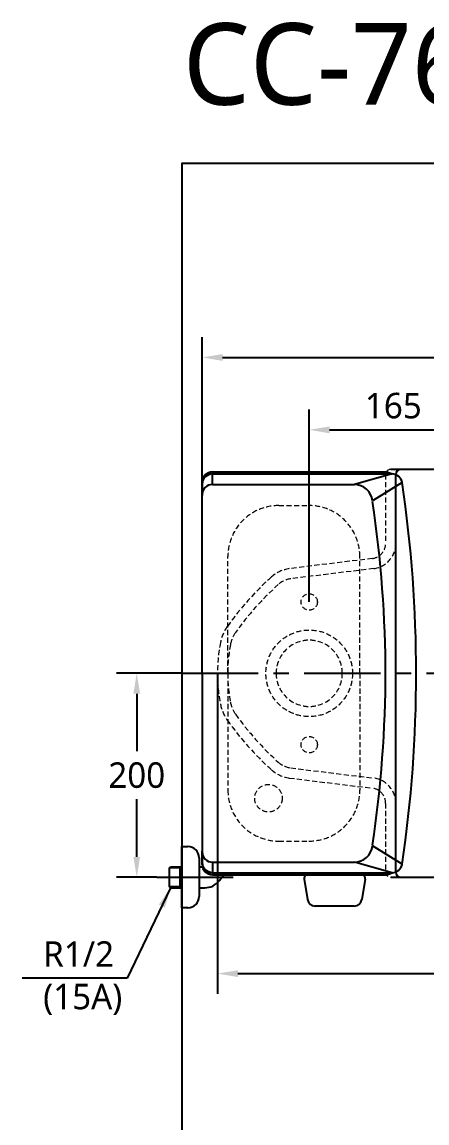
# Model space of a CAD drawing. Extents: x 9010 to 11716, y -52 to 2196.
# Drawn here: x 9042 to 9439, y 1117 to 2196 of the extents above; entities that cross this region are included whole.
import ezdxf

# ---------------------------------------------------------------- set-up
doc = ezdxf.new("R2010")
doc.units = 0
doc.header["$LTSCALE"] = 20
doc.header["$MEASUREMENT"] = 0
doc.linetypes.add('CENTER', pattern=[2, 1.25, -0.25, 0.25, -0.25])
doc.linetypes.add('HIDDEN', pattern=[0.375, 0.25, -0.125])
doc.layers.get('0').update_dxf_attribs({"linetype": 'CONTINUOUS'})
doc.layers.get('DEFPOINTS').update_dxf_attribs({"linetype": 'CONTINUOUS'})
for name, color, linetype in [('1', 1, 'CONTINUOUS'), ('2', 2, 'CONTINUOUS'), ('3', 3, 'CONTINUOUS'), ('4', 4, 'CONTINUOUS'), ('6', 6, 'CONTINUOUS'), ('CENTER', 2, 'CENTER'), ('FAUCET', 4, 'CONTINUOUS')]:
    doc.layers.add(name, color=color, linetype=linetype)
doc.styles.add('GHS', font='romans', dxfattribs={"bigfont": 'ghs'})
doc.styles.add('ROMANS', font='NanumGothic.ttf')
doc.styles.get("Standard").update_dxf_attribs({"font": 'NanumGothic.ttf'})
doc.dimstyles.get("Standard").update_dxf_attribs({"dimtxt": 0.18, "dimasz": 0.18, "dimexe": 0.18, "dimexo": 0.0625, "dimgap": 0.09, "dimtad": 0, "dimtih": 1, "dimtoh": 1, "dimdec": 4, "dimzin": 0, "dimdsep": 46, "dimtxsty": 'Standard', "dimcen": 0.09, "dimadec": 0, "dimazin": 0, "dimtfac": 1, "dimtdec": 4, "dimtofl": 0, "dimtmove": 0, "dimatfit": 3, "dimfxl": 0, "dimtolj": 1, "dimtzin": 0, "dimarcsym": 0})

# ---------------------------------------------------------------- blocks, each defined once
blk = doc.blocks.new('*D40')
at = {"layer": '3', "color": 3, "lineweight": -2}
for p, q in [((9218.6, 1745.2), (9218.6, 1887.5)), ((9958.6, 1557.7), (9958.6, 1887.5)), ((9238.6, 1867.5), (9938.6, 1867.5))]:
    blk.add_line(p, q, dxfattribs=at)
at = {"layer": '3', "color": 3}
for points in [[(9238.6, 1870.8), (9238.6, 1864.1), (9218.6, 1867.5)], [(9938.6, 1870.8), (9938.6, 1864.1), (9958.6, 1867.5)]]:
    blk.add_solid(points, dxfattribs=at)
at = {"layer": 'DEFPOINTS', "color": 0}
for p in [(9958.6, 1867.5), (9218.6, 1745.2), (9958.6, 1557.7)]:
    blk.add_point(p, dxfattribs=at)
at = {"layer": '3', "color": 2, "insert": (9588.6, 1891), "char_height": 25, "attachment_point": 5}
blk.add_mtext('\\A1;740', dxfattribs=at)
blk = doc.blocks.new('*D41')
at = {"layer": '3', "color": 3, "lineweight": -2}
for p, q in [((9323.6, 1627.7), (9323.6, 1816.5)), ((9488.6, 1627.7), (9488.6, 1816.5)), ((9343.6, 1796.5), (9468.6, 1796.5))]:
    blk.add_line(p, q, dxfattribs=at)
at = {"layer": '3', "color": 3}
for points in [[(9343.6, 1799.8), (9343.6, 1793.1), (9323.6, 1796.5)], [(9468.6, 1799.8), (9468.6, 1793.1), (9488.6, 1796.5)]]:
    blk.add_solid(points, dxfattribs=at)
at = {"layer": 'DEFPOINTS', "color": 0}
for p in [(9488.6, 1796.5), (9323.6, 1627.7), (9488.6, 1627.7)]:
    blk.add_point(p, dxfattribs=at)
at = {"layer": '3', "color": 2, "insert": (9406.1, 1820.1), "char_height": 25, "attachment_point": 5}
blk.add_mtext('\\A1;165', dxfattribs=at)
blk = doc.blocks.new('*D43')
at = {"layer": '3', "color": 3, "lineweight": -2}
for p, q in [((9233.6, 1557.7), (9233.6, 1243.2)), ((9958.6, 1557.7), (9958.6, 1243.2)), ((9253.6, 1263.2), (9938.6, 1263.2))]:
    blk.add_line(p, q, dxfattribs=at)
at = {"layer": '3', "color": 3}
for points in [[(9253.6, 1266.5), (9253.6, 1259.8), (9233.6, 1263.2)], [(9938.6, 1266.5), (9938.6, 1259.8), (9958.6, 1263.2)]]:
    blk.add_solid(points, dxfattribs=at)
at = {"layer": 'DEFPOINTS', "color": 0}
for p in [(9233.6, 1557.7), (9958.6, 1557.7), (9958.6, 1263.2)]:
    blk.add_point(p, dxfattribs=at)
at = {"layer": '3', "color": 2, "insert": (9596.1, 1286.8), "char_height": 25, "attachment_point": 5}
blk.add_mtext('\\A1;725', dxfattribs=at)
blk = doc.blocks.new('*D44')
at = {"layer": '3', "color": 3, "lineweight": -2}
for p, q in [((9198.6, 1557.7), (9134.3, 1557.7)), ((9154.3, 1537.7), (9154.3, 1481.2)), ((9154.3, 1377.7), (9154.3, 1434.1)), ((9173.9, 1357.7), (9134.3, 1357.7))]:
    blk.add_line(p, q, dxfattribs=at)
at = {"layer": '3', "color": 3}
for points in [[(9151, 1537.7), (9157.6, 1537.7), (9154.3, 1557.7)], [(9151, 1377.7), (9157.6, 1377.7), (9154.3, 1357.7)]]:
    blk.add_solid(points, dxfattribs=at)
at = {"layer": 'DEFPOINTS', "color": 0}
for p in [(9154.3, 1557.7), (9198.6, 1557.7), (9173.9, 1357.7)]:
    blk.add_point(p, dxfattribs=at)
at = {"layer": '3', "color": 2, "insert": (9154.3, 1457.7), "char_height": 25, "attachment_point": 5}
blk.add_mtext('\\A1;200', dxfattribs=at)

msp = doc.modelspace()

# ---------------------------------------------------------------- linework, layer by layer
at = {"color": 7}
for p, q in [((9228.56113, 1755.17547), (9399.56787, 1755.17547)), ((9228.56113, 1742.90701), (9228.56113, 1755.17547)), ((9228.56113, 1753.21607), (9404.86656, 1753.21607)), ((9404.86656, 1753.21607), (9367.90822, 1742.90701)), ((9399.56787, 1755.17547), (9404.86656, 1753.21607)), ((9408.56113, 1557.67532), (9408.56113, 1752.67532)), ((9218.56113, 1557.67694), (9218.56113, 1745.17553)), ((9228.56113, 1742.90701), (9367.90822, 1742.90701)), ((9414.75816, 1744.68448), (9385.57791, 1726.83952)), ((9218.56113, 1557.67694), (9218.56113, 1370.17835)), ((9408.56113, 1362.67532), (9408.56113, 1557.67532)), ((9414.75816, 1370.66939), (9385.57791, 1388.51436)), ((9228.56113, 1372.44687), (9367.90822, 1372.44687)), ((9228.56113, 1372.44687), (9228.56113, 1360.17841)), ((9404.86656, 1362.13781), (9367.90822, 1372.44687)), ((9228.56113, 1362.13781), (9404.86656, 1362.13781)), ((9399.56787, 1360.17841), (9404.86656, 1362.13781)), ((9228.56113, 1360.17841), (9399.56787, 1360.17841))]:
    msp.add_line(p, q, dxfattribs=at)
at = {"color": 7, "linetype": 'HIDDEN', "lineweight": 0}
for p, q in [((9398.56113, 1752.67532), (9398.56113, 1685.17532)), ((9293.76045, 1722.22702), (9323.26334, 1722.22702)), ((9243.76045, 1557.67694), (9243.76045, 1672.22702)), ((9385.62662, 1670.31821), (9304.01702, 1660.36277)), ((9373.26334, 1557.67694), (9373.26334, 1672.22702)), ((9243.76045, 1557.67694), (9243.76045, 1443.12686)), ((9373.26334, 1557.67694), (9373.26334, 1443.12686)), ((9304.01702, 1454.98787), (9385.62662, 1445.03243)), ((9398.56113, 1430.17532), (9398.56113, 1362.67532)), ((9293.76045, 1393.12686), (9323.26334, 1393.12686))]:
    msp.add_line(p, q, dxfattribs=at)
at = {"color": 7, "linetype": 'Continuous'}
msp.add_lwpolyline([(9403.56113, 1357.67532), (9611.27237, 1357.67532, 0.0122005667), (9709.07723, 1360.06222, 0.162310765), (9900.70663, 1434.5238, 0.2231906255), (9958.56113, 1557.67532, 0.2231906255), (9900.70663, 1680.82684, 0.162310765), (9709.07723, 1755.28842, 0.0122005667), (9611.27237, 1757.67532), (9403.56113, 1757.67532)], format="xyb", dxfattribs=at)
at = {"color": 7, "linetype": 'HIDDEN', "lineweight": 0}
msp.add_lwpolyline([(9408.56113, 1685.17532, -0.3743087149), (9387.00361, 1660.41347), (9305.39401, 1650.45803, 0.1501015644), (9293.15294, 1644.75313, 0.0543770495), (9251.30385, 1597.80651, 0.1076552796), (9246.2729, 1586.06861, 0.0476454017), (9243.56113, 1557.67532, 0.0476454017), (9246.2729, 1529.28203, 0.1076552796), (9251.30385, 1517.54413, 0.0543770495), (9293.15294, 1470.59751, 0.1501015644), (9305.39401, 1464.89261), (9387.00361, 1454.93717, -0.3743087149), (9408.56113, 1430.17532)], format="xyb", dxfattribs=at)
for centre, radius in [((9323.56113, 1627.67694), 8), ((9323.56113, 1557.67694), 42.5), ((9323.56113, 1487.67694), 8), ((9283.56113, 1435.17841), 13.5)]:
    msp.add_circle(centre, radius, dxfattribs=at)
at = {"color": 7}
for centre, radius, start, end in [((9228.56113, 1745.17547), 10, 89.99999988, 180.02144824), ((9228.56113, 1743.21607), 10, 89.99999988, 180.02689074), ((9404.86656, 1743.21607), 10, 8.44392376, 90), ((9413.56113, 1752.67532), 5, 90, 180), ((9228.56113, 1732.90701), 10, 89.99999882, 180), ((9367.68195, 1724.90701), 18, 6.16324518, 89.99999882), ((8154.95434, 1557.66589), 1273.60968, 0.00123604, 8.44392376), ((8247.596, 1555.17689), 1150.87283, 0.00000238, 8.53993275), ((8247.596, 1560.17699), 1150.87283, 351.45806087, 359.99999762), ((8154.95434, 1557.68799), 1273.60968, 351.55607624, 359.99876396), ((9228.56113, 1382.44687), 10, 180, 270.00000118), ((9367.68195, 1390.44687), 18, 270.00000118, 353.83675482), ((9228.56113, 1372.13781), 10, 179.97310926, 270.00000012), ((9228.56113, 1370.17841), 10, 179.97855176, 270.00000012), ((9404.86656, 1372.13781), 10, 270, 351.55607624), ((9413.56113, 1362.67532), 5, 180, 270)]:
    msp.add_arc(centre, radius, start, end, dxfattribs=at)
at = {"color": 7, "linetype": 'HIDDEN', "lineweight": 0}
for centre, radius, start, end in [((9403.56113, 1752.67532), 5, 90, 180), ((9293.76045, 1672.22702), 50, 89.99999989, 180), ((9323.26334, 1672.22702), 50, 0, 89.99999989), ((9383.56113, 1685.17532), 15, 277.91474898, 0), ((9487.42855, 1429.4464), 300, 132.06057571, 144.5106161), ((9308.56113, 1627.67694), 33.00019, 97.91474898, 132.06057571), ((9275.73055, 1580.38995), 40, 144.5106161, 169.08872979), ((9393.56113, 1557.67532), 160, 169.08872979, 180), ((9323.56113, 1557.67694), 32.5, 0, 180), ((9393.56113, 1557.67532), 160, 180, 190.91127021), ((9323.56113, 1557.67694), 32.5, 180, 0), ((9275.73055, 1534.96069), 40, 190.91127021, 215.4893839), ((9487.42855, 1685.90424), 300, 215.4893839, 227.93942429), ((9308.56113, 1487.6737), 33.00019, 227.93942429, 262.08525102), ((9293.76045, 1443.12686), 50, 180, 270.00000011), ((9323.26334, 1443.12686), 50, 270.00000011, 0), ((9383.56113, 1430.17532), 15, 0, 82.08525102), ((9403.56113, 1362.67532), 5, 180, 270)]:
    msp.add_arc(centre, radius, start, end, dxfattribs=at)
at = {"layer": '1', "linetype": 'CENTER', "ltscale": 3}
msp.add_line((9173.9013, 1357.67694), (9249.22659, 1357.67694), dxfattribs=at)
at = {"layer": '2', "color": 7, "linetype": 'Continuous'}
for p, q in [((9228.56113, 1755.17547), (9228.56113, 1755.17828)), ((9218.56113, 1745.17171), (9218.56113, 1743.20668)), ((9218.56113, 1743.20668), (9218.56113, 1732.08762)), ((9218.56113, 1743.20668), (9218.56113, 1732.08742)), ((9218.56113, 1372.1472), (9218.56113, 1383.26646)), ((9218.56113, 1372.1472), (9218.56113, 1383.26626)), ((9218.56113, 1370.18217), (9218.56113, 1372.1472)), ((9228.56113, 1360.17841), (9228.56113, 1360.1756))]:
    msp.add_line(p, q, dxfattribs=at)
msp.add_ellipse((9228.56113, 1743.20668), major_axis=(0, 10.00939), ratio=0.999061871, start_param=-0.0000000022, end_param=1.5707963268, dxfattribs=at)
at = {"layer": '2', "color": 7, "linetype": 'Continuous', "extrusion": (0, 0, -1)}
msp.add_ellipse((9228.56113, 1372.1472), major_axis=(0, -10.00939), ratio=0.999061871, start_param=-0.0000000022, end_param=1.5707963268, dxfattribs=at)
at = {"layer": '4'}
for p, q in [((9198.56113, 1327.67661), (9198.56113, 1387.67661)), ((9198.56113, 1387.67661), (9204.56113, 1387.67661)), ((9215.56113, 1376.67661), (9215.56113, 1338.67661)), ((9186.56113, 1366.92661), (9187.56113, 1367.92661)), ((9186.56113, 1348.42661), (9186.56113, 1366.92661)), ((9197.06113, 1366.92661), (9186.56113, 1366.92661)), ((9187.56113, 1367.92661), (9198.56113, 1367.92661)), ((9197.06113, 1347.42661), (9197.06113, 1367.92661)), ((9197.06113, 1366.92661), (9198.06113, 1367.92661)), ((9198.56113, 1367.30965), (9198.56113, 1348.04422)), ((9215.56113, 1367.92661), (9219.11421, 1367.92661)), ((9197.06113, 1348.42661), (9186.56113, 1348.42661)), ((9187.56113, 1347.42661), (9186.56113, 1348.42661)), ((9187.56113, 1347.42661), (9198.56113, 1347.42661)), ((9198.06113, 1347.42661), (9197.06113, 1348.42661)), ((9215.56113, 1347.42661), (9219.11421, 1347.42661)), ((9204.56113, 1327.67661), (9198.56113, 1327.67661))]:
    msp.add_line(p, q, dxfattribs=at)
for centre, start, end in [((9204.56113, 1376.67661), 0, 90), ((9204.56113, 1338.67661), 270, 0)]:
    msp.add_arc(centre, 11, start, end, dxfattribs=at)
msp.add_spline([(9219.11421, 1347.42661), (9227.04917, 1348.24691), (9239.77587, 1360.17841)], degree=3, dxfattribs=at)
at = {"layer": '6'}
msp.add_lwpolyline([(11714.62723, 2057.67694), (9198.56113, 2057.67694), (9198.56113, 157.67694), (11097.53067, 157.67694), (11097.53067, 1157.67694)], dxfattribs=at)
at = {"layer": 'CENTER', "color": 1, "linetype": 'CENTER', "ltscale": 3}
msp.add_line((9198.56113, 1557.67694), (9969.56414, 1557.67694), dxfattribs=at)
at = {"layer": 'FAUCET', "color": 4}
for p, q in [((9322.94045, 1362.74106), (9322.94045, 1360.17841)), ((9374.1818, 1362.74106), (9374.1818, 1360.17841)), ((9318.56113, 1355.70248), (9321.86977, 1335.85063)), ((9374.76945, 1360.17841), (9322.35281, 1360.17841)), ((9378.56113, 1355.70248), (9375.25248, 1335.85063)), ((9367.66912, 1329.42656), (9329.45313, 1329.42656))]:
    msp.add_line(p, q, dxfattribs=at)
for centre, radius, start, end in [((9322.35281, 1356.33443), 3.84398, 90, 189.46232221), ((9374.76945, 1356.33443), 3.84398, 350.53767779, 90), ((9329.45313, 1337.11452), 7.68796, 189.46232221, 270), ((9367.66912, 1337.11452), 7.68796, 270, 350.53767779)]:
    msp.add_arc(centre, radius, start, end, dxfattribs=at)

# ---------------------------------------------------------------- texts
at = {"insert": (9199.41945, 2195.3406), "char_height": 80, "width": 1382.3578988, "attachment_point": 1, "style": 'GHS'}
msp.add_mtext('{\\fNanumGothic|b0|i0|c0|p50;CC-768E}', dxfattribs=at)
at = {"layer": '2', "insert": (9062.50071, 1258.77737), "char_height": 25, "attachment_point": 4, "style": 'ROMANS'}
msp.add_mtext('R1/2\\P(15A)', dxfattribs=at)

# ---------------------------------------------------------------- dimensions: what is measured, and where the dimension line sits
at = {"layer": '3'}
for base, p1, p2, picture, middle in [((9958.56113, 1867.47087), (9218.56113, 1745.17171), (9958.56113, 1557.67694), '*D40', (9588.56113, 1867.47087)), ((9958.56113, 1263.17574), (9233.56113, 1557.67532), (9958.56113, 1557.67532), '*D43', (9596.06113, 1263.17574))]:
    dim = msp.add_linear_dim(base=base, p1=p1, p2=p2, dimstyle='Standard', override={"dimtxt": 25, "dimasz": 20, "dimexe": 20, "dimexo": 0, "dimgap": 10, "dimtad": 1, "dimtih": 0, "dimzin": 8, "dimclrd": 3, "dimclre": 3, "dimclrt": 2, "dimtix": 1, "dimtofl": 1, "dimarcsym": 1}, dxfattribs=at)
    dim.commit()
    dim.dimension.update_dxf_attribs({"geometry": picture, "text_midpoint": middle, "dimtype": 160})
dim = msp.add_linear_dim(base=(9488.56113, 1796.47582), p1=(9323.56113, 1627.67694), p2=(9488.56113, 1627.67532), dimstyle='Standard', override={"dimtxt": 25, "dimasz": 20, "dimexe": 20, "dimexo": 0, "dimgap": 10, "dimtad": 1, "dimtih": 0, "dimzin": 8, "dimclrd": 3, "dimclre": 3, "dimclrt": 2, "dimtix": 1, "dimtofl": 1, "dimarcsym": 1}, dxfattribs=at)
dim.commit()
dim.dimension.update_dxf_attribs({"geometry": '*D41', "text_midpoint": (9406.06113, 1820.08455)})
dim = msp.add_linear_dim(base=(9154.30484, 1557.67694), p1=(9173.9013, 1357.67694), p2=(9198.56113, 1557.67694), angle=90, dimstyle='Standard', override={"dimtxt": 25, "dimasz": 20, "dimexe": 20, "dimexo": 0, "dimgap": 10, "dimtad": 1, "dimzin": 8, "dimclrd": 3, "dimclre": 3, "dimclrt": 2, "dimtix": 1, "dimtofl": 1, "dimarcsym": 1}, dxfattribs=at)
dim.commit()
dim.dimension.update_dxf_attribs({"geometry": '*D44', "text_midpoint": (9154.30484, 1457.67694)})

# ---------------------------------------------------------------- leaders
msp.add_leader([(9187.56113, 1347.42661), (9145.05163, 1258.77737), (9041.71308, 1258.77737)], dimstyle='Standard', override={"dimtxt": 20, "dimasz": 20, "dimexe": 20, "dimexo": 0, "dimgap": 10, "dimtad": 0, "dimzin": 8, "dimclrd": 3, "dimclre": 3, "dimclrt": 2, "dimtix": 1, "dimtofl": 1, "dimarcsym": 1}, dxfattribs=at)

doc.saveas('drawing.dxf')
